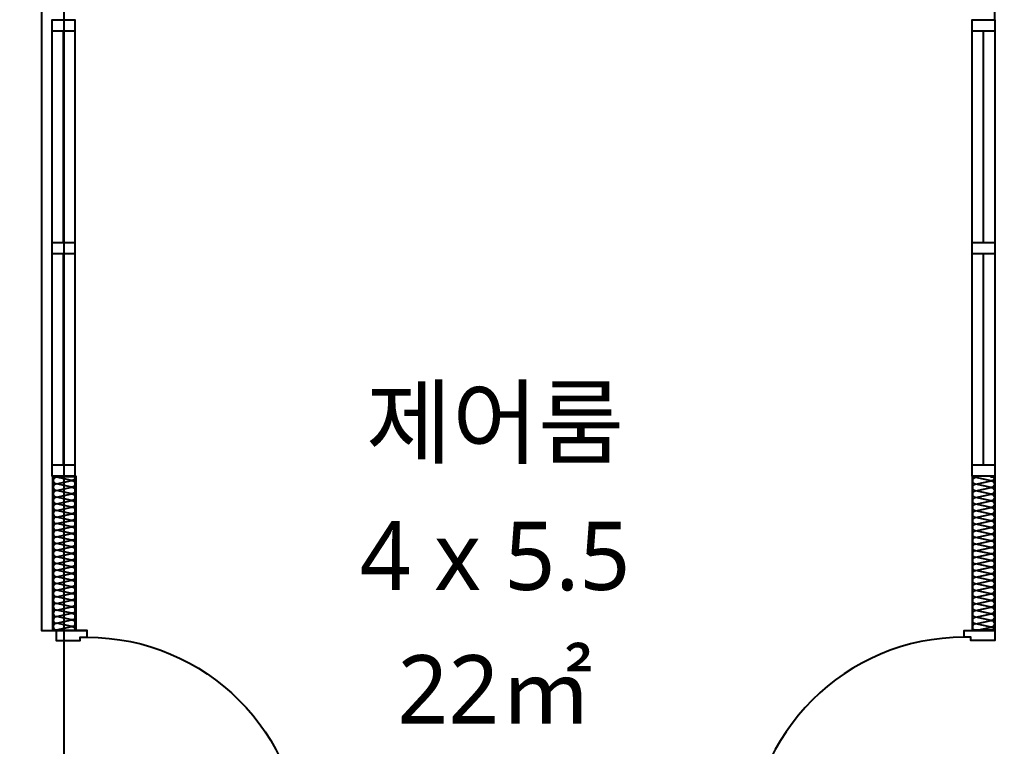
# Model space of a CAD drawing. Header units: millimetres. Extents: x 9 to 147, y 4 to 115.
# Drawn here: x 52.956 to 57.305, y 74.393 to 77.575 of the extents above; entities that cross this region are included whole.
import ezdxf
from ezdxf.enums import TextEntityAlignment as Align

# ---------------------------------------------------------------- set-up
doc = ezdxf.new("R2010")
doc.units = ezdxf.units.MM
doc.header["$LTSCALE"] = 200
doc.linetypes.add('XR-PLAN$0$CEN-GAUN', pattern=[32.2, 30, -1, 0.2, -1])
doc.layers.get('DEFPOINTS').update_dxf_attribs({"color": 137})
for name, color, linetype in [('XR-PLAN$0$01폴리에스터흡음재', 252, 'Continuous'), ('XR-PLAN$0$A-wall-유리파티션', 252, 'Continuous'), ('XR-PLAN$0$CEN', 252, 'XR-PLAN$0$CEN-GAUN'), ('XR-PLAN$0$DOOR', 252, 'Continuous'), ('XR-PLAN$0$DOOR-OPEN', 252, 'Continuous'), ('XR-PLAN$0$ELE-4', 252, 'Continuous'), ('XR-PLAN$0$HAT-BRICK', 252, 'Continuous'), ('XR-PLAN$0$HAT-INS', 252, 'Continuous'), ('XR-PLAN$0$WALL-GLASS', 252, 'Continuous')]:
    doc.layers.add(name, color=color, linetype=linetype)
doc.layers.add('XR-PLAN$0$TXT-1', color=137, linetype='Continuous', plot=False)
doc.styles.add('XR-PLAN$0$스타일1', font='MALGUN_0.TTF')

# ---------------------------------------------------------------- blocks, each defined once
blk = doc.blocks.new('XR-PLAN$0$D-1000')
at = {"layer": 'XR-PLAN$0$DOOR'}
blk.add_line((30, 125), (30, 1065), dxfattribs=at)
for points in [[(30, 125), (65, 125), (65, 1065), (30, 1065)], [(0, -10), (45, -10), (45, -10), (45, -10), (45, 95), (30, 95), (30, 125), (0, 125), (0, -10)], [(1000, -10), (955, -10), (955, -10), (955, -10), (955, 95), (970, 95), (970, 125), (1000, 125), (1000, -10)]]:
    blk.add_lwpolyline(points, dxfattribs=at)
at = {"layer": 'XR-PLAN$0$DOOR-OPEN'}
blk.add_arc((30, 125), 940, 0, 90, dxfattribs=at)
at = {"layer": 'DEFPOINTS', "style": 'XR-PLAN$0$스타일1'}
blk.add_text('1.0X2.1', height=100, rotation=90, dxfattribs=at).set_placement((208.7, 397.6))
blk = doc.blocks.new('*U147')
at = {"layer": 'XR-PLAN$0$HAT-INS'}
for points in [[(-13842.1, 0, -0.414214), (-13857.1, 15), (-13842.1, 85, 1), (-13872.1, 85), (-13857.1, 15, -0.414214), (-13872.1, 0, 0.414214)], [(-13812.1, 0, -0.414214), (-13827.1, 15), (-13812.1, 85, 1), (-13842.1, 85), (-13827.1, 15, -0.414214), (-13842.1, 0, 0.414214)], [(-13782.1, 0, -0.414214), (-13797.1, 15), (-13782.1, 85, 1), (-13812.1, 85), (-13797.1, 15, -0.414214), (-13812.1, 0, 0.414214)], [(-13752.1, 0, -0.414214), (-13767.1, 15), (-13752.1, 85, 1), (-13782.1, 85), (-13767.1, 15, -0.414214), (-13782.1, 0, 0.414214)], [(-13722.1, 0, -0.414214), (-13737.1, 15), (-13722.1, 85, 1), (-13752.1, 85), (-13737.1, 15, -0.414214), (-13752.1, 0, 0.414214)], [(-13692.1, 0, -0.414214), (-13707.1, 15), (-13692.1, 85, 1), (-13722.1, 85), (-13707.1, 15, -0.414214), (-13722.1, 0, 0.414214)], [(-13662.1, 0, -0.414214), (-13677.1, 15), (-13662.1, 85, 1), (-13692.1, 85), (-13677.1, 15, -0.414214), (-13692.1, 0, 0.414214)], [(-13632.1, 0, -0.414214), (-13647.1, 15), (-13632.1, 85, 1), (-13662.1, 85), (-13647.1, 15, -0.414214), (-13662.1, 0, 0.414214)], [(-13602.1, 0, -0.414214), (-13617.1, 15), (-13602.1, 85, 1), (-13632.1, 85), (-13617.1, 15, -0.414214), (-13632.1, 0, 0.414214)], [(-13572.1, 0, -0.414214), (-13587.1, 15), (-13572.1, 85, 1), (-13602.1, 85), (-13587.1, 15, -0.414214), (-13602.1, 0, 0.414214)], [(-13542.1, 0, -0.414214), (-13557.1, 15), (-13542.1, 85, 1), (-13572.1, 85), (-13557.1, 15, -0.414214), (-13572.1, 0, 0.414214)], [(-13512.1, 0, -0.414214), (-13527.1, 15), (-13512.1, 85, 1), (-13542.1, 85), (-13527.1, 15, -0.414214), (-13542.1, 0, 0.414214)], [(-13482.1, 0, -0.414214), (-13497.1, 15), (-13482.1, 85, 1), (-13512.1, 85), (-13497.1, 15, -0.414214), (-13512.1, 0, 0.414214)], [(-13452.1, 0, -0.414214), (-13467.1, 15), (-13452.1, 85, 1), (-13482.1, 85), (-13467.1, 15, -0.414214), (-13482.1, 0, 0.414214)], [(-13422.1, 0, -0.414214), (-13437.1, 15), (-13422.1, 85, 1), (-13452.1, 85), (-13437.1, 15, -0.414214), (-13452.1, 0, 0.414214)], [(-13392.1, 0, -0.414214), (-13407.1, 15), (-13392.1, 85, 1), (-13422.1, 85), (-13407.1, 15, -0.414214), (-13422.1, 0, 0.414214)], [(-13362.1, 0, -0.414214), (-13377.1, 15), (-13362.1, 85, 1), (-13392.1, 85), (-13377.1, 15, -0.414214), (-13392.1, 0, 0.414214)], [(-13332.1, 0, -0.414214), (-13347.1, 15), (-13332.1, 85, 1), (-13362.1, 85), (-13347.1, 15, -0.414214), (-13362.1, 0, 0.414214)], [(-13302.1, 0, -0.414214), (-13317.1, 15), (-13302.1, 85, 1), (-13332.1, 85), (-13317.1, 15, -0.414214), (-13332.1, 0, 0.414214)], [(-13272.1, 0, -0.414214), (-13287.1, 15), (-13272.1, 85, 1), (-13302.1, 85), (-13287.1, 15, -0.414214), (-13302.1, 0, 0.414214)], [(-13242.1, 0, -0.414214), (-13257.1, 15), (-13242.1, 85, 1), (-13272.1, 85), (-13257.1, 15, -0.414214), (-13272.1, 0, 0.414214)], [(-13212.1, 0, -0.414214), (-13227.1, 15), (-13212.1, 85, 1), (-13242.1, 85), (-13227.1, 15, -0.414214), (-13242.1, 0, 0.414214)], [(-13182.1, 0, -0.414214), (-13197.1, 15), (-13182.1, 85, 1), (-13212.1, 85), (-13197.1, 15, -0.414214), (-13212.1, 0, 0.414214)]]:
    blk.add_lwpolyline(points, format="xyb", dxfattribs=at)
blk = doc.blocks.new('*U152')
at = {"layer": 'XR-PLAN$0$HAT-INS'}
for points in [[(-11484.2, 0, -0.414214), (-11499.2, 15), (-11484.2, 85, 1), (-11514.2, 85), (-11499.2, 15, -0.414214), (-11514.2, 0, 0.414214)], [(-11454.2, 0, -0.414214), (-11469.2, 15), (-11454.2, 85, 1), (-11484.2, 85), (-11469.2, 15, -0.414214), (-11484.2, 0, 0.414214)], [(-11424.2, 0, -0.414214), (-11439.2, 15), (-11424.2, 85, 1), (-11454.2, 85), (-11439.2, 15, -0.414214), (-11454.2, 0, 0.414214)], [(-11394.2, 0, -0.414214), (-11409.2, 15), (-11394.2, 85, 1), (-11424.2, 85), (-11409.2, 15, -0.414214), (-11424.2, 0, 0.414214)], [(-11364.2, 0, -0.414214), (-11379.2, 15), (-11364.2, 85, 1), (-11394.2, 85), (-11379.2, 15, -0.414214), (-11394.2, 0, 0.414214)], [(-11334.2, 0, -0.414214), (-11349.2, 15), (-11334.2, 85, 1), (-11364.2, 85), (-11349.2, 15, -0.414214), (-11364.2, 0, 0.414214)], [(-11304.2, 0, -0.414214), (-11319.2, 15), (-11304.2, 85, 1), (-11334.2, 85), (-11319.2, 15, -0.414214), (-11334.2, 0, 0.414214)], [(-11274.2, 0, -0.414214), (-11289.2, 15), (-11274.2, 85, 1), (-11304.2, 85), (-11289.2, 15, -0.414214), (-11304.2, 0, 0.414214)], [(-11244.2, 0, -0.414214), (-11259.2, 15), (-11244.2, 85, 1), (-11274.2, 85), (-11259.2, 15, -0.414214), (-11274.2, 0, 0.414214)], [(-11214.2, 0, -0.414214), (-11229.2, 15), (-11214.2, 85, 1), (-11244.2, 85), (-11229.2, 15, -0.414214), (-11244.2, 0, 0.414214)], [(-11184.2, 0, -0.414214), (-11199.2, 15), (-11184.2, 85, 1), (-11214.2, 85), (-11199.2, 15, -0.414214), (-11214.2, 0, 0.414214)], [(-11154.2, 0, -0.414214), (-11169.2, 15), (-11154.2, 85, 1), (-11184.2, 85), (-11169.2, 15, -0.414214), (-11184.2, 0, 0.414214)], [(-11124.2, 0, -0.414214), (-11139.2, 15), (-11124.2, 85, 1), (-11154.2, 85), (-11139.2, 15, -0.414214), (-11154.2, 0, 0.414214)], [(-11094.2, 0, -0.414214), (-11109.2, 15), (-11094.2, 85, 1), (-11124.2, 85), (-11109.2, 15, -0.414214), (-11124.2, 0, 0.414214)], [(-11064.2, 0, -0.414214), (-11079.2, 15), (-11064.2, 85, 1), (-11094.2, 85), (-11079.2, 15, -0.414214), (-11094.2, 0, 0.414214)], [(-11034.2, 0, -0.414214), (-11049.2, 15), (-11034.2, 85, 1), (-11064.2, 85), (-11049.2, 15, -0.414214), (-11064.2, 0, 0.414214)], [(-11004.2, 0, -0.414214), (-11019.2, 15), (-11004.2, 85, 1), (-11034.2, 85), (-11019.2, 15, -0.414214), (-11034.2, 0, 0.414214)], [(-10974.2, 0, -0.414214), (-10989.2, 15), (-10974.2, 85, 1), (-11004.2, 85), (-10989.2, 15, -0.414214), (-11004.2, 0, 0.414214)], [(-10944.2, 0, -0.414214), (-10959.2, 15), (-10944.2, 85, 1), (-10974.2, 85), (-10959.2, 15, -0.414214), (-10974.2, 0, 0.414214)], [(-10914.2, 0, -0.414214), (-10929.2, 15), (-10914.2, 85, 1), (-10944.2, 85), (-10929.2, 15, -0.414214), (-10944.2, 0, 0.414214)], [(-10884.2, 0, -0.414214), (-10899.2, 15), (-10884.2, 85, 1), (-10914.2, 85), (-10899.2, 15, -0.414214), (-10914.2, 0, 0.414214)], [(-10854.2, 0, -0.414214), (-10869.2, 15), (-10854.2, 85, 1), (-10884.2, 85), (-10869.2, 15, -0.414214), (-10884.2, 0, 0.414214)], [(-10824.2, 0, -0.414214), (-10839.2, 15), (-10824.2, 85, 1), (-10854.2, 85), (-10839.2, 15, -0.414214), (-10854.2, 0, 0.414214)]]:
    blk.add_lwpolyline(points, format="xyb", dxfattribs=at)

msp = doc.modelspace()

# ---------------------------------------------------------------- hatches: boundary and pattern name
at = {"layer": 'XR-PLAN$0$HAT-BRICK'}
h = msp.add_hatch(dxfattribs=at)
h.set_pattern_fill('AR-B816', color=256, scale=0.0015)
edge = h.paths.add_edge_path()
edge.add_arc((39.565, 70.9), 1.3, 180, 270)
edge.add_line((39.565, 69.6), (41.065, 69.6))
edge.add_line((41.065, 69.6), (41.065, 86.335))
edge.add_line((41.065, 86.335), (60.73, 86.335))
edge.add_line((60.73, 86.335), (60.73, 87.835))
edge.add_arc((59.43, 87.835), 1.3, 0, 90)
edge.add_line((59.43, 89.135), (39.565, 89.135))
edge.add_arc((39.565, 87.835), 1.3, 90, 180)
edge.add_line((38.265, 87.835), (38.265, 70.9))

# ---------------------------------------------------------------- linework, layer by layer
at = {"layer": 'XR-PLAN$0$01폴리에스터흡음재'}
msp.add_lwpolyline([(53.05, 86.2), (53.05, 74.9), (53.25, 74.9)], dxfattribs=at)
at = {"layer": 'XR-PLAN$0$A-wall-유리파티션'}
for points in [[(53.0968, 75.575), (53.0968, 77.575), (53.1968, 77.575), (53.1968, 75.575)], [(53.0968, 77.575), (53.1968, 77.575), (53.1968, 77.525), (53.0968, 77.525)], [(57.125, 75.575), (57.125, 77.575), (57.225, 77.575), (57.225, 75.575)], [(57.125, 77.575), (57.225, 77.575), (57.225, 77.525), (57.125, 77.525)], [(53.0968, 76.6), (53.1968, 76.6), (53.1968, 76.55), (53.0968, 76.55)], [(57.125, 76.6), (57.225, 76.6), (57.225, 76.55), (57.125, 76.55)], [(53.0968, 75.625), (53.1968, 75.625), (53.1968, 75.575), (53.0968, 75.575)], [(57.125, 75.625), (57.225, 75.625), (57.225, 75.575), (57.125, 75.575)]]:
    msp.add_lwpolyline(points, close=True, dxfattribs=at)
at = {"layer": 'XR-PLAN$0$CEN'}
msp.add_line((53.15, 72.1866), (53.15, 87.2809), dxfattribs=at)
at = {"layer": 'XR-PLAN$0$ELE-4'}
for points in [[(57.225, 77.575), (57.225, 78.3)], [(53.2, 74.9), (53.1, 74.9), (53.1, 75.575), (53.2, 75.575), (53.2, 74.9)], [(57.125, 75.575), (57.125, 74.9)], [(57.225, 75.575), (57.125, 75.575), (57.125, 74.9), (57.225, 74.9), (57.225, 75.575)], [(57.225, 75.575), (57.225, 74.9)]]:
    msp.add_lwpolyline(points, dxfattribs=at)
at = {"layer": 'XR-PLAN$0$ELE-4', "ltscale": 253}
for points in [[(53.19, 74.9), (53.19, 74.9016), (53.1984, 74.9016), (53.1984, 75.5734), (53.1016, 75.5734), (53.1016, 74.9016), (53.11, 74.9016), (53.11, 74.9)], [(57.2066, 75.575), (57.2066, 75.5734), (57.2234, 75.5734), (57.2234, 74.9016), (57.1266, 74.9016), (57.1266, 75.5734), (57.1434, 75.5734), (57.1434, 75.575)]]:
    msp.add_lwpolyline(points, dxfattribs=at)
at = {"layer": 'XR-PLAN$0$WALL-GLASS'}
for p, q in [((53.1468, 76.6), (53.1468, 77.525)), ((57.175, 76.6), (57.175, 77.525)), ((53.1468, 75.625), (53.1468, 76.55)), ((57.175, 75.625), (57.175, 76.55))]:
    msp.add_line(p, q, dxfattribs=at)

# ---------------------------------------------------------------- block references
at = {"layer": 'XR-PLAN$0$DOOR', "yscale": 0.001, "zscale": 0.001}
for p, xscale, rotation in [((53.125, 73.9), -0.001, 270), ((57.215, 73.9), 0.001, 90)]:
    msp.add_blockref('XR-PLAN$0$D-1000', p, dxfattribs=dict(at, xscale=xscale, rotation=rotation))
at = {"layer": 'XR-PLAN$0$HAT-INS', "xscale": 0.0009700000000000003, "yscale": 0.0009700000000000003, "zscale": 0.0009700000000000003, "rotation": 90}
for name, p in [('*U147', (53.1984, 88.3579)), ('*U152', (57.2234, 86.0688))]:
    msp.add_blockref(name, p, dxfattribs=at)

# ---------------------------------------------------------------- texts
at = {"layer": 'XR-PLAN$0$TXT-1', "style": 'XR-PLAN$0$스타일1'}
for s, p in [('제어룸', (55.0361, 75.8119)), ('4 x 5.5', (55.0361, 75.2269)), ('22㎡', (55.0361, 74.6419))]:
    msp.add_text(s, height=0.3, dxfattribs=at).set_placement(p, align=Align.MIDDLE_CENTER)

doc.saveas('drawing.dxf')
